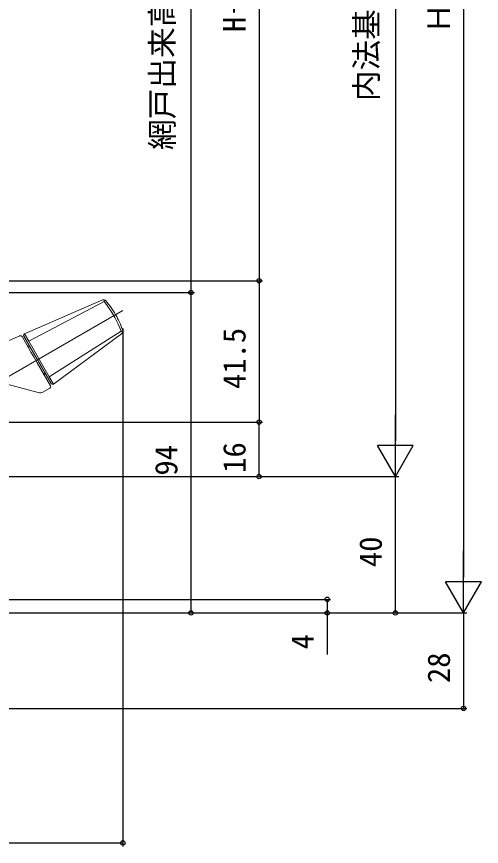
# Model space of a CAD drawing. Units: millimetres, scale not verified. Extents: x -525 to 525, y -783 to 778.
# Drawn here: x -128.6 to 7.9, y -13.2 to 230.3 of the extents above; entities that cross this region are included whole.
import ezdxf
from ezdxf.enums import TextEntityAlignment as Align

# ---------------------------------------------------------------- set-up
doc = ezdxf.new("R2010")
doc.units = ezdxf.units.MM
doc.header["$LTSCALE"] = 4
doc.layers.add('0-5_YKK_13', color=4, linetype='Continuous', lineweight=18)
doc.layers.add('0-7_YKK_D', color=6, linetype='Continuous')
doc.styles.add('ＭＳ ゴシック', font='')
doc.styles.get('ＭＳ ゴシック').set_extended_font_data('MS Gothic')

msp = doc.modelspace()

# ---------------------------------------------------------------- linework, layer by layer
at = {"layer": '0-5_YKK_13'}
for p, q in [((-103.527, 147.126), (-126.259, 137.192)), ((-125.014, 135.036), (-102.883, 146.704)), ((-97.341, 144.073), (-135.45, 122.071)), ((-127.601, 136.639), (-134.317, 133.789)), ((-127.485, 136.715), (-127.658, 136.615)), ((-126.973, 136.429), (-124.548, 132.23)), ((-118.443, 122.655), (-126.441, 136.508)), ((-126.259, 137.192), (-126.295, 137.167)), ((-97.833, 137.958), (-119.004, 124.626)), ((-117.759, 122.47), (-97.79, 137.189)), ((-177.685, 134.852), (-121.824, 119.884)), ((-117.798, 122.451), (-117.759, 122.47)), ((-121.065, 119.984), (-118.808, 121.287))]:
    msp.add_line(p, q, dxfattribs=at)
for points in [[(-97.833, 137.958), (-98.258, 138.985), (-98.72, 140.009), (-99.221, 141.025), (-99.756, 142.027), (-100.326, 143.014), (-100.926, 143.978), (-101.553, 144.915), (-102.206, 145.824), (-102.883, 146.704), (-102.879, 146.97), (-102.873, 147.177)], [(-126.259, 137.192), (-125.014, 135.036), (-119.004, 124.626), (-117.759, 122.47)], [(-97.419, 137.73), (-97.599, 137.827), (-97.833, 137.958)], [(-124.548, 132.23), (-124.339, 131.867), (-124.148, 131.536), (-123.984, 131.252)], [(-123.984, 131.252), (-123.856, 131.03), (-123.701, 130.762), (-123.536, 130.477)], [(-123.536, 130.477), (-122.496, 128.674), (-118.625, 121.97)]]:
    msp.add_lwpolyline(points, dxfattribs=at)
for centre, radius, start, end in [((-103.127, 146.21), 1, 40.87911, 113.60512), ((-122.407, 129.521), 26.5, 30.15059, 40.87911), ((-122.477, 129.641), 26.5, 19.12089, 29.84941), ((-127.406, 136.179), 0.5, 30, 113), ((-126.008, 136.758), 0.5, 125, 210), ((-98.383, 137.994), 1, 306.39488, 19.12089), ((-124.634, 134.378), 1, 210, 270), ((-119.384, 125.284), 1, 150, 210), ((-119.058, 121.72), 0.5, 300, 30), ((-118.01, 122.905), 0.5, 210, 295), ((-121.565, 120.85), 1, 255, 300)]:
    msp.add_arc(centre, radius, start, end, dxfattribs=at)
at = {"layer": '0-7_YKK_D'}
for p, q in [((2.617, 394.8), (2.617, 65.8)), ((-17.383, 364.8), (-17.383, 105.8)), ((-77.383, 354.3), (-77.383, 149.3)), ((-57.383, 349.3), (-57.383, 152.8)), ((-235.698, 152.8), (-56.383, 152.8)), ((-235.698, 152.8), (-56.383, 152.8)), ((-57.383, 152.8), (-57.383, 111.3)), ((-230.898, 149.3), (-76.383, 149.3)), ((-230.898, 149.3), (-76.383, 149.3)), ((-77.383, 149.3), (-77.383, 55.3)), ((-97.383, 138.763), (-97.383, -13.201)), ((-17.383, 95.3), (-17.383, 113.487)), ((-233.697, 111.3), (-56.383, 111.3)), ((-233.697, 111.3), (-56.383, 111.3)), ((-57.383, 95.3), (-57.383, 111.3)), ((-17.383, 95.3), (-22.633, 104.393)), ((-12.133, 104.393), (-22.633, 104.393)), ((-17.383, 95.3), (-12.133, 104.393)), ((-233.198, 95.3), (-16.383, 95.3)), ((-233.198, 95.3), (-16.383, 95.3)), ((-233.198, 95.3), (-56.383, 95.3)), ((-17.383, 55.3), (-17.383, 95.3)), ((2.617, 55.3), (2.617, 73.487)), ((2.617, 55.3), (-2.633, 64.393)), ((7.867, 64.393), (-2.633, 64.393)), ((2.617, 55.3), (7.867, 64.393)), ((-218.698, 59.3), (-36.383, 59.3)), ((-218.798, 55.3), (3.617, 55.3)), ((-218.798, 55.3), (3.617, 55.3)), ((-218.798, 55.3), (-16.383, 55.3)), ((-218.798, 55.3), (-36.383, 55.3)), ((-218.798, 55.3), (-76.383, 55.3)), ((2.617, 55.3), (2.617, 27.3)), ((-283.198, 27.3), (3.617, 27.3)), ((-219.198, -12.201), (-97.383, -12.201))]:
    msp.add_line(p, q, dxfattribs=at)
msp.add_lwpolyline([(-37.383, 59.3), (-37.383, 55.3), (-37.383, 43.074)], dxfattribs=at)
for centre in [(-57.383, 152.8), (-57.383, 152.8), (-77.383, 149.3), (-77.383, 149.3), (-57.383, 111.3), (-57.383, 111.3), (-57.383, 95.3), (-37.383, 59.3), (-77.383, 55.3), (-37.383, 55.3), (-17.383, 55.3), (2.617, 27.3), (-97.383, -12.201)]:
    msp.add_circle(centre, 0.637, dxfattribs=at)

# ---------------------------------------------------------------- texts
at = {"layer": '0-7_YKK_D', "style": 'ＭＳ ゴシック'}
for s, p in [('網戸出来高＝Ｈ－145', (-80.56, 191.152)), ('H－153.5', (-59.383, 225.763)), ('内法基準h', (-20.611, 205.487)), ('Ｈ', (0.617, 225.289)), ('41.5', (-59.383, 121.005)), ('16', (-59.383, 96.422)), ('94', (-79.383, 95.601)), ('40', (-19.383, 68.755)), ('4', (-39.383, 44.614)), ('28', (0.617, 34.729))]:
    msp.add_text(s, height=6.598, rotation=90, dxfattribs=at).set_placement(p, align=Align.BOTTOM_LEFT)

doc.saveas('drawing.dxf')
